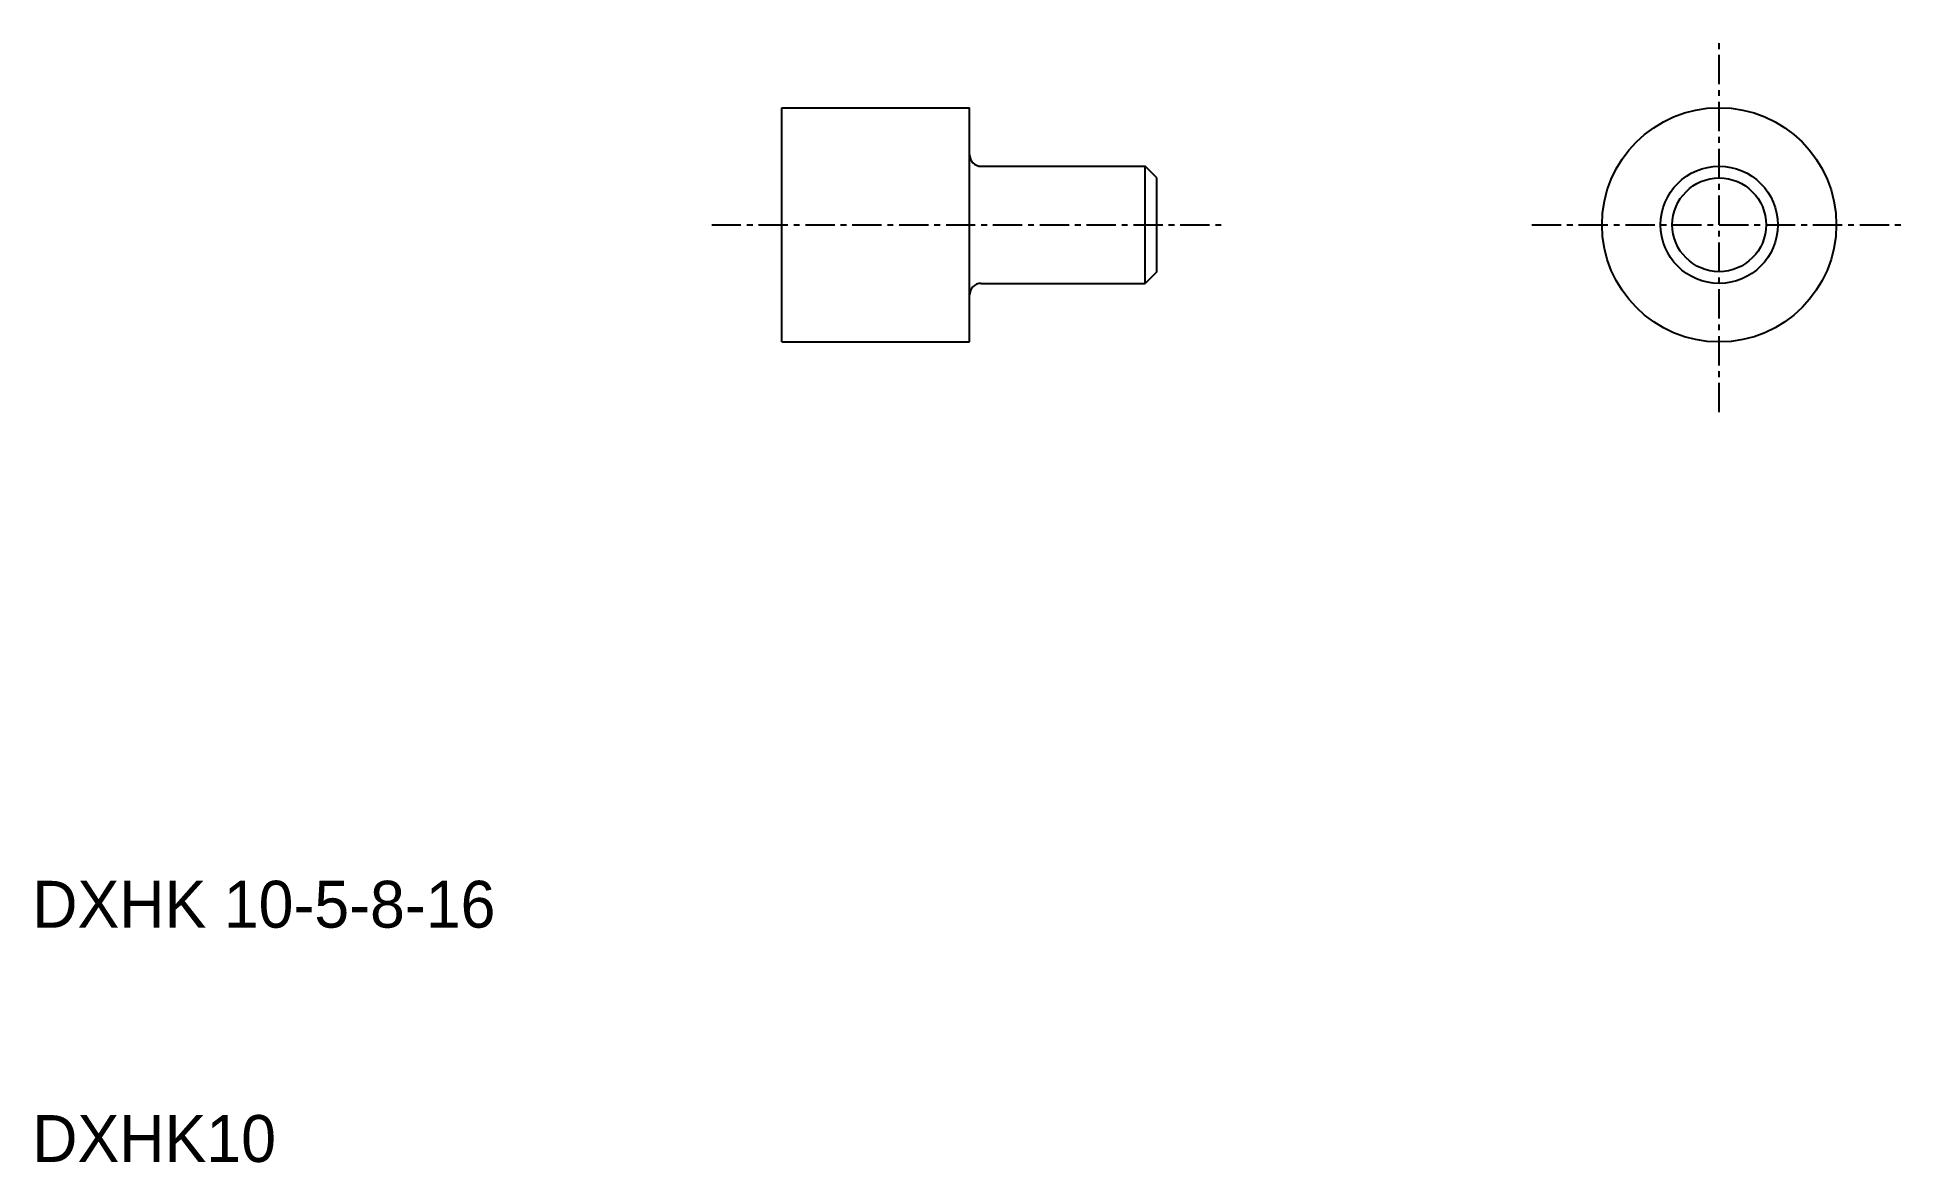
# Model space of a CAD drawing. Extents: x 10.2 to 90, y 10 to 58.
import ezdxf

# ---------------------------------------------------------------- set-up
doc = ezdxf.new("R2010")
doc.units = 0
doc.linetypes.add('CENTER', pattern=[2, 1.25, -0.25, 0.25, -0.25])
doc.layers.get('0').update_dxf_attribs({"linetype": 'CONTINUOUS'})
doc.layers.add('CENTER', color=1, linetype='CENTER')

msp = doc.modelspace()

# ---------------------------------------------------------------- linework, layer by layer
at = {"color": 7, "linetype": 'CONTINUOUS'}
for p, q in [((42, 55), (50, 55)), ((42, 45), (42, 55)), ((50, 53), (50, 55)), ((50, 47), (50, 53)), ((50.5, 52.5), (57.5, 52.5)), ((57.5, 47.5), (57.5, 52.5)), ((58, 52), (57.5, 52.5)), ((58, 48), (58, 52)), ((58, 48), (57.5, 47.5)), ((50.5, 47.5), (57.5, 47.5)), ((50, 45), (50, 47)), ((42, 45), (50, 45))]:
    msp.add_line(p, q, dxfattribs=at)
for radius in [5, 2.5, 2]:
    msp.add_circle((82, 50), radius, dxfattribs=at)
for centre, start, end in [((50.5, 53), 180, 270), ((50.5, 47), 90, 180)]:
    msp.add_arc(centre, 0.5, start, end, dxfattribs=at)
at = {"layer": 'CENTER', "color": 1, "linetype": 'CENTER'}
for p, q in [((82, 42), (82, 58)), ((39, 50), (61, 50)), ((74, 50), (90, 50))]:
    msp.add_line(p, q, dxfattribs=at)

# ---------------------------------------------------------------- texts
at = {"color": 7, "linetype": 'CONTINUOUS'}
for s, p in [('DXHK 10-5-8-16', (10, 20)), ('DXHK10', (10, 10))]:
    msp.add_text(s, height=2, dxfattribs=at).set_placement(p)

doc.saveas('drawing.dxf')
